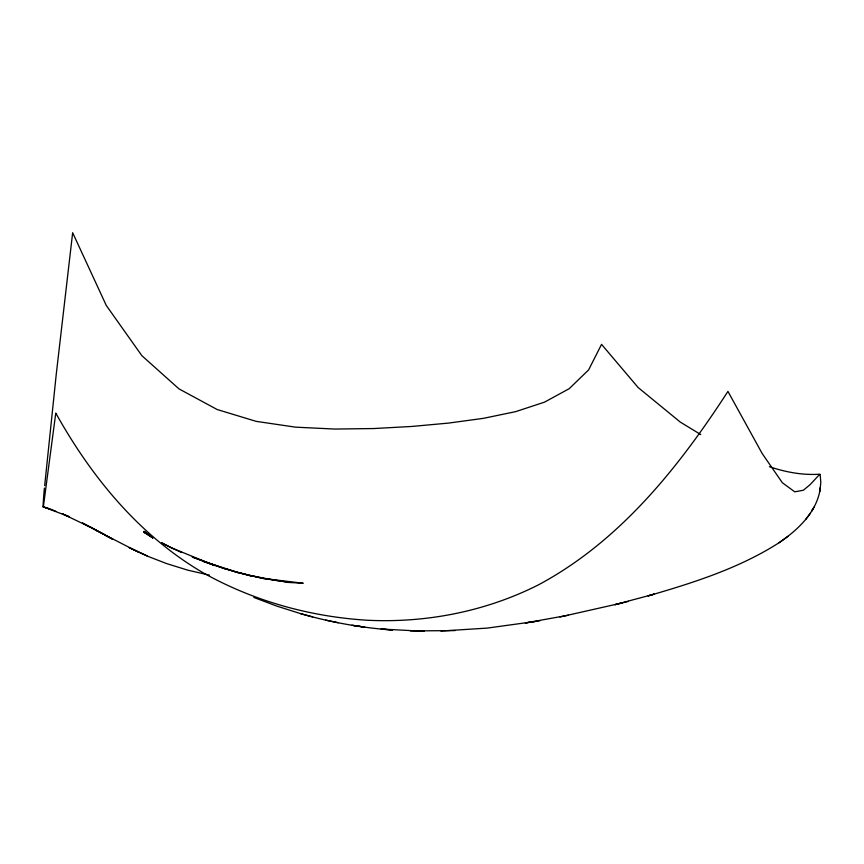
<?xml version="1.0" encoding="UTF-8"?>
<svg xmlns="http://www.w3.org/2000/svg" width="864" height="864" viewBox="0 0 864 864"><rect width="100%" height="100%" fill="white"/><g stroke="black" fill="none" stroke-linecap="round" stroke-linejoin="round"><path stroke-width="1.3" d="M44.68 485.622L56.279 373.993L72.652 232.708L106.272 305.446L141.869 355.687L178.988 388.886L217.231 409.558L256.198 421.362L295.531 427.162L334.854 429.062L373.766 428.544L411.836 426.449L448.556 423.09L483.376 418.349L515.614 411.653L544.525 402.149L569.203 388.681L588.611 369.911L601.549 344.358L638.161 387.547L680.281 422.086L700.769 434.57M819.86 491.551L820.379 487.534C817.409 511.639 798.152 529.74 779.058 542.732C739.109 568.328 693.284 582.79 648.043 595.922L654.188 594.14L614.801 604.703L628.43 601.398M820.012 490.255L820.8 482.49L820.152 474.444M97.232 530.939L89.586 526.63L105.008 534.902L82.436 522.979L89.867 526.975L62.424 513.832L69.358 516.758L43.243 506.844L49.594 508.864L43.34 506.93L55.771 413.089C91.703 477.511 140.119 536.522 204.757 573.707C254.448 601.225 310.165 616.648 366.779 620.212C425.822 623.182 485.298 611.615 538.207 584.982C619.682 541.501 678.586 467.586 727.942 391.403L762.156 453.481L782.33 482.717L794.74 491.821L803.336 490.255L810.162 484.596L819.817 474.196C802.721 475.394 785.592 472.154 769.435 466.69M814.158 506.974L811.598 511.078L812.905 509.004M805.626 519.534L810.367 513.227M779.058 542.732L787.957 536.328M621.896 602.996L559.948 616.982M568.372 615.222L525.312 622.976L539.903 620.752M534.794 621.54L487.285 628.096L440.921 631.044M455.069 630.59L410.292 630.936M287.215 582.368L303.21 583.243L262.213 578.318L289.03 582.358L275.173 580.241M424.084 631.292L381.056 629.035L392.515 630.007C361.66 627.847 331.052 622.372 301.32 613.861L276.566 606.02L253.811 597.434M351.94 625.266L364.748 627.124L353.246 625.45M275.249 580.273L250.463 575.586L262.386 578.275L237.881 572.432L203.288 561.395L226.152 569.225L192.229 557.01L214.682 565.531L171.353 547.776L181.57 552.517M325.75 620.136L338.159 622.706M209.455 575.143L187.866 570.186L166.676 563.609L147.215 556.07L129.168 547.592L147.431 556.006M300.65 613.667L312.682 616.896M49.378 508.702L55.858 511.283M161.687 543.056L171.58 547.841L161.892 542.808M138.208 552.02L97.07 530.874M112.838 539.212L104.663 534.924L112.655 539.298M143.716 532.127L152.809 537.786L144.007 531.274L152.831 537.84M43.265 506.93A178.33 2.063 -83.7 0 1 44.388 488.095M250.474 575.759L237.881 572.432L250.474 575.759M237.892 572.594L226.141 569.009L237.892 572.594M152.755 537.7L143.791 531.932L152.788 537.743"/></g></svg>
